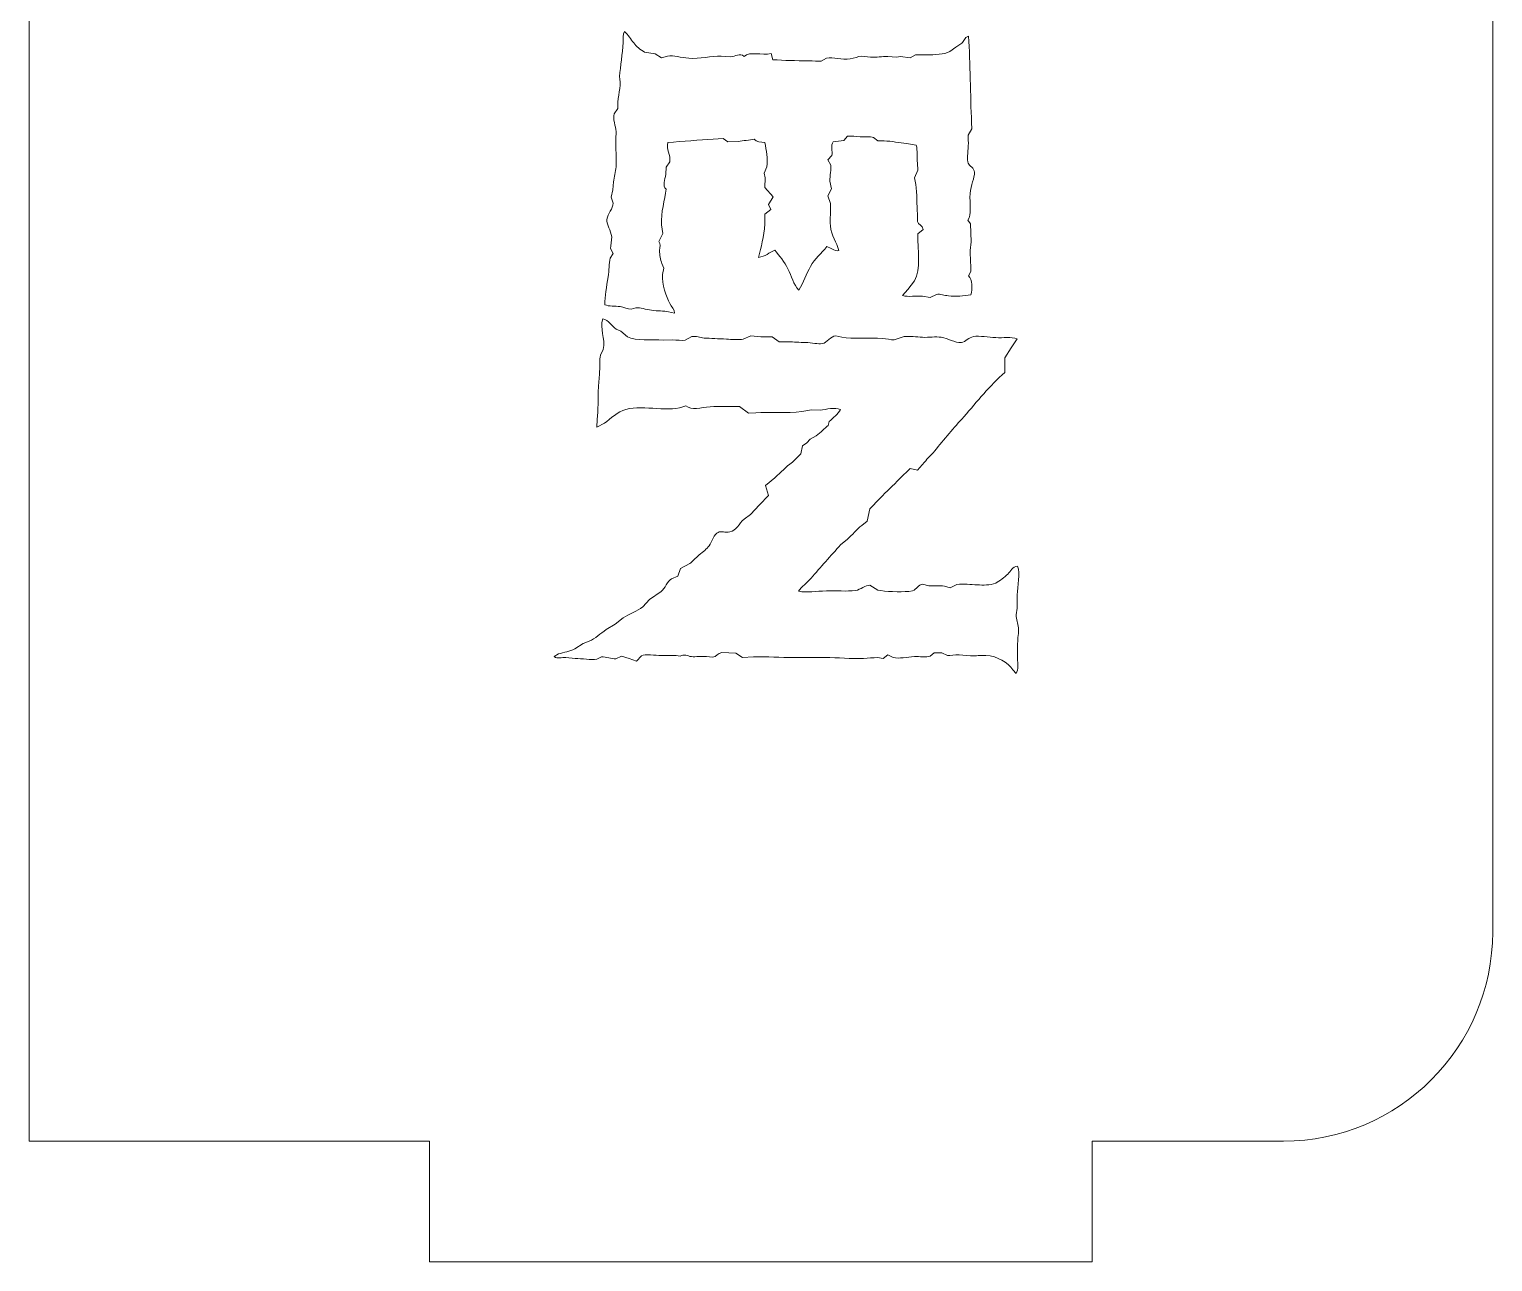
# Model space of a CAD drawing. Header units: millimetres. Extents: x -417 to 423, y -129 to 130.
# Drawn here: x 304.96 to 341.39, y -28.37 to 2.3 of the extents above; entities that cross this region are included whole.
import ezdxf

# ---------------------------------------------------------------- set-up
doc = ezdxf.new("R2010")
doc.units = ezdxf.units.MM
doc.header["$MEASUREMENT"] = 0
doc.layers.add('Camada 1', color=7, linetype='Continuous')

msp = doc.modelspace()

# ---------------------------------------------------------------- linework, layer by layer
at = {"layer": 'Camada 1', "color": 250, "lineweight": 20}
msp.add_open_spline([(314.9249, 43.6383), (314.9249, 43.6383), (304.9633, 43.6383), (304.9633, 43.6383), (304.9633, 43.6383), (304.9633, 43.6383), (304.9633, -25.3617), (304.9633, -25.3617), (304.9633, -25.3617), (304.9633, -25.3617), (304.9633, -25.3713), (304.9633, -25.3713), (304.9633, -25.3713), (304.9633, -25.3713), (314.9233, -25.3715), (314.9233, -25.3715), (314.9233, -25.3715), (314.9233, -25.3715), (314.9249, -28.3711), (314.9249, -28.3711), (314.9249, -28.3711), (314.9249, -28.3711), (331.425, -28.3712), (331.425, -28.3712), (331.425, -28.3712), (331.425, -28.3712), (331.4233, -25.3715), (331.4233, -25.3715), (331.4233, -25.3715), (331.4233, -25.3715), (336.1872, -25.3713), (336.1872, -25.3713), (336.1872, -25.3713), (339.0506, -25.3712), (341.3933, -23.0286), (341.3933, -20.1652), (341.3933, -20.1652), (341.3933, -20.1652), (341.3933, 38.4322), (341.3933, 38.4322), (341.3933, 38.4322), (341.3933, 41.2956), (339.0504, 43.6383), (336.1872, 43.6383), (336.1872, 43.6383), (336.1872, 43.6383), (331.425, 43.6383), (331.425, 43.6383), (331.425, 43.6383), (331.425, 43.6383), (331.4233, 46.6377), (331.4233, 46.6377), (331.4233, 46.6377), (331.4233, 46.6377), (314.9233, 46.6377), (314.9233, 46.6377), (314.9233, 46.6377), (314.9233, 46.6377), (314.9249, 43.6383), (314.9249, 43.6383)], degree=3, knots=[0, 0, 0, 0, 0.0625, 0.0625, 0.0625, 0.0625, 0.125, 0.125, 0.125, 0.125, 0.1875, 0.1875, 0.1875, 0.1875, 0.25, 0.25, 0.25, 0.25, 0.3125, 0.3125, 0.3125, 0.3125, 0.375, 0.375, 0.375, 0.375, 0.4375, 0.4375, 0.4375, 0.4375, 0.5, 0.5, 0.5, 0.5, 0.5625, 0.5625, 0.5625, 0.5625, 0.625, 0.625, 0.625, 0.625, 0.6875, 0.6875, 0.6875, 0.6875, 0.75, 0.75, 0.75, 0.75, 0.8125, 0.8125, 0.8125, 0.8125, 0.875, 0.875, 0.875, 0.875, 1, 1, 1, 1], dxfattribs=at)
at = {"layer": 'Camada 1', "color": 240, "lineweight": 20}
for points, knots in [([(319.6171, 0.4911), (319.6298, 0.7266), (319.7091, 0.9483), (319.6531, 1.1267), (319.6531, 1.1267), (319.6868, 1.3823), (319.728, 1.6917), (319.7449, 1.9745), (319.7449, 1.9745), (319.7491, 2.0695), (319.728, 2.1709), (319.7808, 2.248), (319.7808, 2.248), (319.8812, 2.1709), (319.9276, 2.0516), (320.0089, 1.964), (320.0089, 1.964), (320.0796, 1.8827), (320.1725, 1.7888), (320.2813, 1.737), (320.2813, 1.737), (320.2813, 1.737), (320.5442, 1.6917), (320.5442, 1.6917), (320.5442, 1.6917), (320.5442, 1.6917), (320.7004, 1.5935), (320.7004, 1.5935), (320.7004, 1.5935), (320.7004, 1.5935), (320.8546, 1.6368), (320.8546, 1.6368), (320.8546, 1.6368), (321.0003, 1.6558), (321.1914, 1.5988), (321.3815, 1.5819), (321.3815, 1.5819), (321.6485, 1.5608), (321.9526, 1.6368), (322.1838, 1.6368), (322.1838, 1.6368), (322.1838, 1.6368), (322.4204, 1.621), (322.4204, 1.621), (322.4204, 1.621), (322.5396, 1.6262), (322.6558, 1.7233), (322.7561, 1.6283), (322.7561, 1.6283), (322.9008, 1.7613), (323.1974, 1.6442), (323.4297, 1.7012), (323.4297, 1.7012), (323.4297, 1.7012), (323.4752, 1.546), (323.4752, 1.546), (323.4752, 1.546), (323.756, 1.5259), (324.0421, 1.5196), (324.3588, 1.5196), (324.3588, 1.5196), (324.4761, 1.5196), (324.6113, 1.4995), (324.6788, 1.51), (324.6788, 1.51), (324.6788, 1.51), (324.8055, 1.5818), (324.8055, 1.5818), (324.8055, 1.5818), (324.9764, 1.6177), (325.1949, 1.5385), (325.3966, 1.5659), (325.3966, 1.5659), (325.4991, 1.5786), (325.594, 1.6325), (325.6785, 1.6367), (325.6785, 1.6367), (325.6785, 1.6367), (325.9076, 1.6114), (325.9076, 1.6114), (325.9076, 1.6114), (326.0501, 1.6009), (326.1969, 1.6304), (326.3352, 1.6283), (326.3352, 1.6283), (326.3352, 1.6283), (326.5537, 1.6114), (326.5537, 1.6114), (326.5537, 1.6114), (326.5537, 1.6114), (326.6519, 1.6283), (326.6519, 1.6283), (326.6519, 1.6283), (326.6519, 1.6283), (326.8895, 1.5935), (326.8895, 1.5935), (326.8895, 1.5935), (326.8895, 1.5935), (327.0266, 1.6643), (327.0266, 1.6643), (327.0266, 1.6643), (327.0266, 1.6643), (327.2991, 1.6643), (327.2991, 1.6643), (327.2991, 1.6643), (327.5018, 1.6727), (327.7351, 1.6696), (327.8808, 1.7466), (327.8808, 1.7466), (327.8808, 1.7466), (328.0265, 1.8564), (328.0265, 1.8564), (328.0265, 1.8564), (328.0265, 1.8564), (328.1743, 1.9567), (328.1743, 1.9567), (328.1743, 1.9567), (328.2419, 2.0095), (328.2292, 2.095), (328.3475, 2.1288), (328.3475, 2.1288), (328.3855, 1.4541), (328.3907, 0.6591), (328.4193, -0.0176), (328.4193, -0.0176), (328.4193, -0.0176), (328.4277, -0.1718), (328.4277, -0.1718), (328.4277, -0.1718), (328.4277, -0.1718), (328.338, -0.3365), (328.338, -0.3365), (328.338, -0.3365), (328.3284, -0.402), (328.3456, -0.5054), (328.338, -0.6004), (328.338, -0.6004), (328.3264, -0.7651), (328.3053, -0.9425), (328.338, -1.0323), (328.338, -1.0323), (328.3632, -1.0999), (328.4878, -1.1537), (328.4921, -1.2519), (328.4921, -1.2519), (328.4984, -1.3976), (328.3981, -1.5729), (328.3833, -1.7872), (328.3833, -1.7872), (328.3654, -2.0406), (328.4308, -2.315), (328.3284, -2.4502), (328.3284, -2.4502), (328.3284, -2.4502), (328.3929, -2.5409), (328.3929, -2.5409), (328.3929, -2.5409), (328.3929, -2.5409), (328.4098, -2.9854), (328.4098, -2.9854), (328.4098, -2.9854), (328.4098, -2.9854), (328.3834, -3.2061), (328.3834, -3.2061), (328.3834, -3.2061), (328.3749, -3.4796), (328.4573, -3.7012), (328.3475, -3.8332), (328.3475, -3.8332), (328.4352, -3.9251), (328.4511, -4.1585), (328.4014, -4.3041), (328.4014, -4.3041), (328.2188, -4.339), (328.0309, -4.3517), (327.845, -4.3316), (327.845, -4.3316), (327.7416, -4.3232), (327.6444, -4.2777), (327.5441, -4.2956), (327.5441, -4.2956), (327.5441, -4.2956), (327.39, -4.3696), (327.39, -4.3696), (327.39, -4.3696), (327.39, -4.3696), (327.1999, -4.3411), (327.1999, -4.3411), (327.1999, -4.3411), (327.0362, -4.3284), (326.8557, -4.3664), (326.6984, -4.3232), (326.6984, -4.3232), (326.6984, -4.3232), (326.8356, -4.1712), (326.8356, -4.1712), (326.8356, -4.1712), (326.8356, -4.1712), (326.9992, -3.962), (326.9992, -3.962), (326.9992, -3.962), (327.1596, -3.6643), (327.0812, -3.2092), (327.0804, -2.788), (327.0804, -2.788), (327.0804, -2.788), (327.2177, -2.6782), (327.2177, -2.6782), (327.2177, -2.6782), (327.1987, -2.5811), (327.0942, -2.5631), (327.0719, -2.4787), (327.0719, -2.4787), (327.0719, -2.4787), (327.0719, -2.2876), (327.0719, -2.2876), (327.0719, -2.2876), (327.0561, -2.0849), (327.0645, -1.783), (327.035, -1.5592), (327.035, -1.5592), (327.035, -1.5592), (326.999, -1.3956), (326.999, -1.3956), (326.999, -1.3956), (326.999, -1.3956), (327.0802, -1.2055), (327.0802, -1.2055), (327.0802, -1.2055), (327.0802, -1.2055), (327.0718, -1.0323), (327.0718, -1.0323), (327.0718, -1.0323), (327.0644, -0.8782), (327.076, -0.7188), (327.0443, -0.5826), (327.0443, -0.5826), (327.0443, -0.5826), (326.7983, -0.5372), (326.7983, -0.5372), (326.7983, -0.5372), (326.641, -0.5245), (326.4245, -0.4801), (326.244, -0.4738), (326.244, -0.4738), (326.244, -0.4738), (326.0899, -0.4738), (326.0899, -0.4738), (326.0899, -0.4738), (326.0899, -0.4738), (325.979, -0.3905), (325.979, -0.3905), (325.979, -0.3905), (325.8946, -0.3629), (325.7615, -0.3841), (325.6506, -0.3746), (325.6506, -0.3746), (325.5376, -0.3641), (325.4321, -0.3556), (325.3307, -0.3556), (325.3307, -0.3556), (325.3307, -0.3556), (325.242, -0.4664), (325.242, -0.4664), (325.242, -0.4664), (325.242, -0.4664), (324.977, -0.5012), (324.977, -0.5012), (324.977, -0.5012), (324.9064, -0.5825), (324.9675, -0.7388), (324.9411, -0.838), (324.9411, -0.838), (324.9411, -0.838), (324.8409, -0.9468), (324.8409, -0.9468), (324.8409, -0.9468), (324.8409, -0.9468), (324.9147, -1.0777), (324.9147, -1.0777), (324.9147, -1.0777), (324.9316, -1.1749), (324.8841, -1.3396), (324.8957, -1.4768), (324.8957, -1.4768), (324.8957, -1.4768), (324.9326, -1.6679), (324.9326, -1.6679), (324.9326, -1.6679), (324.9326, -1.6679), (324.8409, -1.841), (324.8409, -1.841), (324.8409, -1.841), (324.8409, -1.841), (324.9052, -2.0332), (324.9052, -2.0332), (324.9052, -2.0332), (324.9252, -2.2147), (324.8873, -2.409), (324.9052, -2.5885), (324.9052, -2.5885), (324.9295, -2.8366), (325.0699, -3.0002), (325.1132, -3.2061), (325.1132, -3.2061), (324.9928, -3.2293), (324.9221, -3.1248), (324.8135, -3.1057), (324.8135, -3.1057), (324.6857, -3.2704), (324.5199, -3.4035), (324.4133, -3.5988), (324.4133, -3.5988), (324.3067, -3.7878), (324.2423, -4.0001), (324.1219, -4.189), (324.1219, -4.189), (323.9836, -4.0497), (323.9435, -3.8376), (323.8495, -3.6602), (323.8495, -3.6602), (323.7598, -3.4901), (323.6384, -3.3297), (323.5202, -3.1956), (323.5202, -3.1956), (323.3807, -3.2526), (323.2826, -3.3529), (323.1126, -3.3772), (323.1126, -3.3772), (323.1126, -3.3772), (323.1654, -3.1787), (323.1654, -3.1787), (323.1654, -3.1787), (323.2266, -2.9328), (323.2867, -2.6362), (323.2751, -2.2962), (323.2751, -2.2962), (323.2751, -2.2962), (323.4198, -2.1789), (323.4198, -2.1789), (323.4198, -2.1789), (323.4198, -2.1789), (323.3658, -2.0608), (323.3658, -2.0608), (323.3658, -2.0608), (323.3658, -2.0608), (323.4841, -1.8686), (323.4841, -1.8686), (323.4841, -1.8686), (323.4841, -1.8686), (323.275, -1.6311), (323.275, -1.6311), (323.275, -1.6311), (323.275, -1.6311), (323.2834, -1.3956), (323.2834, -1.3956), (323.2834, -1.3956), (323.2834, -1.3956), (323.256, -1.2764), (323.256, -1.2764), (323.256, -1.2764), (323.256, -1.2764), (323.3194, -1.1211), (323.3194, -1.1211), (323.3194, -1.1211), (323.3595, -0.9184), (323.3088, -0.7104), (323.2751, -0.5109), (323.2751, -0.5109), (323.1727, -0.4993), (323.0534, -0.5087), (323.0112, -0.4359), (323.0112, -0.4359), (322.8813, -0.4496), (322.7462, -0.4718), (322.611, -0.4908), (322.611, -0.4908), (322.611, -0.4908), (322.3565, -0.5014), (322.3565, -0.5014), (322.3565, -0.5014), (322.3565, -0.5014), (322.2383, -0.419), (322.2383, -0.419), (322.2383, -0.419), (322.2383, -0.419), (321.9838, -0.4285), (321.9838, -0.4285), (321.9838, -0.4285), (321.6482, -0.4539), (321.2279, -0.4919), (320.8626, -0.5109), (320.8626, -0.5109), (320.812, -0.6851), (320.9387, -0.8298), (320.9081, -0.9934), (320.9081, -0.9934), (320.9081, -0.9934), (320.8173, -1.1317), (320.8173, -1.1317), (320.8173, -1.1317), (320.8173, -1.1317), (320.8078, -1.3049), (320.8078, -1.3049), (320.8078, -1.3049), (320.7888, -1.459), (320.7181, -1.5752), (320.8173, -1.6786), (320.8173, -1.6786), (320.7856, -1.9362), (320.6821, -2.2646), (320.7001, -2.5602), (320.7001, -2.5602), (320.7001, -2.5602), (320.7349, -2.7766), (320.7349, -2.7766), (320.7349, -2.7766), (320.7349, -2.7766), (320.6345, -2.9783), (320.6345, -2.9783), (320.6345, -2.9783), (320.6937, -3.048), (320.6569, -3.1072), (320.6536, -3.2064), (320.6536, -3.2064), (320.6515, -3.3056), (320.68, -3.4376), (320.7085, -3.5252), (320.7085, -3.5252), (320.7085, -3.5252), (320.7624, -3.6435), (320.7624, -3.6435), (320.7624, -3.6435), (320.7624, -3.6435), (320.7244, -3.7987), (320.7244, -3.7987), (320.7244, -3.7987), (320.7097, -4.0447), (320.8173, -4.3583), (320.9085, -4.526), (320.9085, -4.526), (320.9517, -4.603), (321.0302, -4.6633), (321.0267, -4.7614), (321.0267, -4.7614), (321.0267, -4.7614), (320.8726, -4.7255), (320.8726, -4.7255), (320.8726, -4.7255), (320.7596, -4.7033), (320.6034, -4.7097), (320.4535, -4.6896), (320.4535, -4.6896), (320.3173, -4.6706), (320.1726, -4.6189), (320.0628, -4.6273), (320.0628, -4.6273), (320.0628, -4.6273), (319.9435, -4.6621), (319.9435, -4.6621), (319.9435, -4.6621), (319.8559, -4.6695), (319.7693, -4.6093), (319.6712, -4.5988), (319.6712, -4.5988), (319.5339, -4.5808), (319.404, -4.5988), (319.2889, -4.5512), (319.2889, -4.5512), (319.2984, -4.3485), (319.3333, -4.1079), (319.3723, -3.8608), (319.3723, -3.8608), (319.3976, -3.6981), (319.3934, -3.5272), (319.4251, -3.3962), (319.4251, -3.3962), (319.4251, -3.3962), (319.498, -3.278), (319.498, -3.278), (319.498, -3.278), (319.498, -3.278), (319.4357, -3.1513), (319.4357, -3.1513), (319.4357, -3.1513), (319.4241, -3.0753), (319.4737, -2.9645), (319.461, -2.8599), (319.461, -2.8599), (319.444, -2.7005), (319.329, -2.5738), (319.3438, -2.4323), (319.3438, -2.4323), (319.3596, -2.2782), (319.4996, -2.1642), (319.4979, -2.0238), (319.4979, -2.0238), (319.4979, -2.0238), (319.4525, -1.8792), (319.4525, -1.8792), (319.4525, -1.8792), (319.4525, -1.8792), (319.4884, -1.6965), (319.4884, -1.6965), (319.4884, -1.6965), (319.4884, -1.6965), (319.5073, -1.4959), (319.5073, -1.4959), (319.5073, -1.4959), (319.521, -1.3733), (319.5622, -1.2456), (319.5718, -1.121), (319.5718, -1.121), (319.5886, -0.9046), (319.5527, -0.6617), (319.5622, -0.4358), (319.5622, -0.4358), (319.5622, -0.4358), (319.5718, -0.2447), (319.5718, -0.2447), (319.5718, -0.2447), (319.5612, -0.1128), (319.4831, 0.0731), (319.5253, 0.1997), (319.5253, 0.1997), (319.5253, 0.1997), (319.6171, 0.3349), (319.6171, 0.3349), (319.6171, 0.3349), (319.6171, 0.3349), (319.6171, 0.4911), (319.6171, 0.4911)], [0, 0, 0, 0, 0.0074627, 0.0074627, 0.0074627, 0.0074627, 0.0149254, 0.0149254, 0.0149254, 0.0149254, 0.0223881, 0.0223881, 0.0223881, 0.0223881, 0.0298507, 0.0298507, 0.0298507, 0.0298507, 0.0373134, 0.0373134, 0.0373134, 0.0373134, 0.0447761, 0.0447761, 0.0447761, 0.0447761, 0.0522388, 0.0522388, 0.0522388, 0.0522388, 0.0597015, 0.0597015, 0.0597015, 0.0597015, 0.0671642, 0.0671642, 0.0671642, 0.0671642, 0.0746269, 0.0746269, 0.0746269, 0.0746269, 0.0820896, 0.0820896, 0.0820896, 0.0820896, 0.0895522, 0.0895522, 0.0895522, 0.0895522, 0.0970149, 0.0970149, 0.0970149, 0.0970149, 0.1044776, 0.1044776, 0.1044776, 0.1044776, 0.1119403, 0.1119403, 0.1119403, 0.1119403, 0.119403, 0.119403, 0.119403, 0.119403, 0.1268657, 0.1268657, 0.1268657, 0.1268657, 0.1343284, 0.1343284, 0.1343284, 0.1343284, 0.141791, 0.141791, 0.141791, 0.141791, 0.1492537, 0.1492537, 0.1492537, 0.1492537, 0.1567164, 0.1567164, 0.1567164, 0.1567164, 0.1641791, 0.1641791, 0.1641791, 0.1641791, 0.1716418, 0.1716418, 0.1716418, 0.1716418, 0.1791045, 0.1791045, 0.1791045, 0.1791045, 0.1865672, 0.1865672, 0.1865672, 0.1865672, 0.1940299, 0.1940299, 0.1940299, 0.1940299, 0.2014925, 0.2014925, 0.2014925, 0.2014925, 0.2089552, 0.2089552, 0.2089552, 0.2089552, 0.2164179, 0.2164179, 0.2164179, 0.2164179, 0.2238806, 0.2238806, 0.2238806, 0.2238806, 0.2313433, 0.2313433, 0.2313433, 0.2313433, 0.238806, 0.238806, 0.238806, 0.238806, 0.2462687, 0.2462687, 0.2462687, 0.2462687, 0.2537313, 0.2537313, 0.2537313, 0.2537313, 0.261194, 0.261194, 0.261194, 0.261194, 0.2686567, 0.2686567, 0.2686567, 0.2686567, 0.2761194, 0.2761194, 0.2761194, 0.2761194, 0.2835821, 0.2835821, 0.2835821, 0.2835821, 0.2910448, 0.2910448, 0.2910448, 0.2910448, 0.2985075, 0.2985075, 0.2985075, 0.2985075, 0.3059701, 0.3059701, 0.3059701, 0.3059701, 0.3134328, 0.3134328, 0.3134328, 0.3134328, 0.3208955, 0.3208955, 0.3208955, 0.3208955, 0.3283582, 0.3283582, 0.3283582, 0.3283582, 0.3358209, 0.3358209, 0.3358209, 0.3358209, 0.3432836, 0.3432836, 0.3432836, 0.3432836, 0.3507463, 0.3507463, 0.3507463, 0.3507463, 0.358209, 0.358209, 0.358209, 0.358209, 0.3656716, 0.3656716, 0.3656716, 0.3656716, 0.3731343, 0.3731343, 0.3731343, 0.3731343, 0.380597, 0.380597, 0.380597, 0.380597, 0.3880597, 0.3880597, 0.3880597, 0.3880597, 0.3955224, 0.3955224, 0.3955224, 0.3955224, 0.4029851, 0.4029851, 0.4029851, 0.4029851, 0.4104478, 0.4104478, 0.4104478, 0.4104478, 0.4179104, 0.4179104, 0.4179104, 0.4179104, 0.4253731, 0.4253731, 0.4253731, 0.4253731, 0.4328358, 0.4328358, 0.4328358, 0.4328358, 0.4402985, 0.4402985, 0.4402985, 0.4402985, 0.4477612, 0.4477612, 0.4477612, 0.4477612, 0.4552239, 0.4552239, 0.4552239, 0.4552239, 0.4626866, 0.4626866, 0.4626866, 0.4626866, 0.4701493, 0.4701493, 0.4701493, 0.4701493, 0.4776119, 0.4776119, 0.4776119, 0.4776119, 0.4850746, 0.4850746, 0.4850746, 0.4850746, 0.4925373, 0.4925373, 0.4925373, 0.4925373, 0.5, 0.5, 0.5, 0.5, 0.5074627, 0.5074627, 0.5074627, 0.5074627, 0.5149254, 0.5149254, 0.5149254, 0.5149254, 0.5223881, 0.5223881, 0.5223881, 0.5223881, 0.5298507, 0.5298507, 0.5298507, 0.5298507, 0.5373134, 0.5373134, 0.5373134, 0.5373134, 0.5447761, 0.5447761, 0.5447761, 0.5447761, 0.5522388, 0.5522388, 0.5522388, 0.5522388, 0.5597015, 0.5597015, 0.5597015, 0.5597015, 0.5671642, 0.5671642, 0.5671642, 0.5671642, 0.5746269, 0.5746269, 0.5746269, 0.5746269, 0.5820896, 0.5820896, 0.5820896, 0.5820896, 0.5895522, 0.5895522, 0.5895522, 0.5895522, 0.5970149, 0.5970149, 0.5970149, 0.5970149, 0.6044776, 0.6044776, 0.6044776, 0.6044776, 0.6119403, 0.6119403, 0.6119403, 0.6119403, 0.619403, 0.619403, 0.619403, 0.619403, 0.6268657, 0.6268657, 0.6268657, 0.6268657, 0.6343284, 0.6343284, 0.6343284, 0.6343284, 0.641791, 0.641791, 0.641791, 0.641791, 0.6492537, 0.6492537, 0.6492537, 0.6492537, 0.6567164, 0.6567164, 0.6567164, 0.6567164, 0.6641791, 0.6641791, 0.6641791, 0.6641791, 0.6716418, 0.6716418, 0.6716418, 0.6716418, 0.6791045, 0.6791045, 0.6791045, 0.6791045, 0.6865672, 0.6865672, 0.6865672, 0.6865672, 0.6940299, 0.6940299, 0.6940299, 0.6940299, 0.7014925, 0.7014925, 0.7014925, 0.7014925, 0.7089552, 0.7089552, 0.7089552, 0.7089552, 0.7164179, 0.7164179, 0.7164179, 0.7164179, 0.7238806, 0.7238806, 0.7238806, 0.7238806, 0.7313433, 0.7313433, 0.7313433, 0.7313433, 0.738806, 0.738806, 0.738806, 0.738806, 0.7462687, 0.7462687, 0.7462687, 0.7462687, 0.7537313, 0.7537313, 0.7537313, 0.7537313, 0.761194, 0.761194, 0.761194, 0.761194, 0.7686567, 0.7686567, 0.7686567, 0.7686567, 0.7761194, 0.7761194, 0.7761194, 0.7761194, 0.7835821, 0.7835821, 0.7835821, 0.7835821, 0.7910448, 0.7910448, 0.7910448, 0.7910448, 0.7985075, 0.7985075, 0.7985075, 0.7985075, 0.8059701, 0.8059701, 0.8059701, 0.8059701, 0.8134328, 0.8134328, 0.8134328, 0.8134328, 0.8208955, 0.8208955, 0.8208955, 0.8208955, 0.8283582, 0.8283582, 0.8283582, 0.8283582, 0.8358209, 0.8358209, 0.8358209, 0.8358209, 0.8432836, 0.8432836, 0.8432836, 0.8432836, 0.8507463, 0.8507463, 0.8507463, 0.8507463, 0.858209, 0.858209, 0.858209, 0.858209, 0.8656716, 0.8656716, 0.8656716, 0.8656716, 0.8731343, 0.8731343, 0.8731343, 0.8731343, 0.880597, 0.880597, 0.880597, 0.880597, 0.8880597, 0.8880597, 0.8880597, 0.8880597, 0.8955224, 0.8955224, 0.8955224, 0.8955224, 0.9029851, 0.9029851, 0.9029851, 0.9029851, 0.9104478, 0.9104478, 0.9104478, 0.9104478, 0.9179104, 0.9179104, 0.9179104, 0.9179104, 0.9253731, 0.9253731, 0.9253731, 0.9253731, 0.9328358, 0.9328358, 0.9328358, 0.9328358, 0.9402985, 0.9402985, 0.9402985, 0.9402985, 0.9477612, 0.9477612, 0.9477612, 0.9477612, 0.9552239, 0.9552239, 0.9552239, 0.9552239, 0.9626866, 0.9626866, 0.9626866, 0.9626866, 0.9701493, 0.9701493, 0.9701493, 0.9701493, 0.9776119, 0.9776119, 0.9776119, 0.9776119, 0.9850746, 0.9850746, 0.9850746, 0.9850746, 1, 1, 1, 1]), ([(319.1792, -5.8108), (319.1792, -5.8108), (319.2531, -5.6651), (319.2531, -5.6651), (319.2531, -5.6651), (319.3102, -5.3906), (319.1508, -5.1404), (319.2437, -4.907), (319.2437, -4.907), (319.3894, -4.9282), (319.4528, -5.0813), (319.5721, -5.1584), (319.5721, -5.1584), (319.5721, -5.1584), (319.6893, -5.2143), (319.6893, -5.2143), (319.6893, -5.2143), (319.6893, -5.2143), (319.8519, -5.3537), (319.8519, -5.3537), (319.8519, -5.3537), (320.0694, -5.4582), (320.4579, -5.4117), (320.7452, -5.4349), (320.7452, -5.4349), (320.7452, -5.4349), (320.9721, -5.4275), (320.9721, -5.4275), (320.9721, -5.4275), (321.0841, -5.4275), (321.2076, -5.4539), (321.291, -5.4349), (321.291, -5.4349), (321.291, -5.4349), (321.4567, -5.3452), (321.4567, -5.3452), (321.4567, -5.3452), (321.5591, -5.3251), (321.6605, -5.3726), (321.7651, -5.3811), (321.7651, -5.3811), (321.9203, -5.3927), (322.1241, -5.3959), (322.3204, -5.4086), (322.3204, -5.4086), (322.4482, -5.416), (322.616, -5.4318), (322.7385, -5.4086), (322.7385, -5.4086), (322.7385, -5.4086), (322.9212, -5.3273), (322.9212, -5.3273), (322.9212, -5.3273), (322.9212, -5.3273), (323.1757, -5.3537), (323.1757, -5.3537), (323.1757, -5.3537), (323.2781, -5.359), (323.3847, -5.3378), (323.4565, -5.3537), (323.4565, -5.3537), (323.4565, -5.3537), (323.6307, -5.473), (323.6307, -5.473), (323.6307, -5.473), (323.6307, -5.473), (323.8598, -5.473), (323.8598, -5.473), (323.8598, -5.473), (323.9876, -5.4783), (324.1386, -5.4909), (324.2864, -5.492), (324.2864, -5.492), (324.4479, -5.4952), (324.5936, -5.5384), (324.7065, -5.5194), (324.7065, -5.5194), (324.8163, -5.4982), (324.9165, -5.3357), (325.0411, -5.3273), (325.0411, -5.3273), (325.0411, -5.3273), (325.1869, -5.3632), (325.1869, -5.3632), (325.1869, -5.3632), (325.4666, -5.4139), (325.8806, -5.3664), (326.2068, -5.3907), (326.2068, -5.3907), (326.3039, -5.398), (326.4085, -5.4329), (326.4897, -5.4276), (326.4897, -5.4276), (326.4897, -5.4276), (326.7452, -5.3452), (326.7452, -5.3452), (326.7452, -5.3452), (326.8772, -5.3273), (327.0451, -5.3579), (327.2003, -5.3631), (327.2003, -5.3631), (327.3608, -5.3705), (327.5265, -5.342), (327.6638, -5.3631), (327.6638, -5.3631), (327.8264, -5.3863), (328.0058, -5.5046), (328.1663, -5.492), (328.1663, -5.492), (328.2697, -5.4846), (328.3564, -5.3621), (328.465, -5.3452), (328.465, -5.3452), (328.6277, -5.3209), (328.8409, -5.3642), (329.0204, -5.3716), (329.0204, -5.3716), (329.2126, -5.3811), (329.3994, -5.3504), (329.5568, -5.4002), (329.5568, -5.4002), (329.5568, -5.4002), (329.4037, -5.6282), (329.4037, -5.6282), (329.4037, -5.6282), (329.4037, -5.6282), (329.2475, -5.8742), (329.2475, -5.8742), (329.2475, -5.8742), (329.2475, -5.8742), (329.2475, -6.2374), (329.2475, -6.2374), (329.2475, -6.2374), (328.8748, -6.5658), (328.5612, -6.9606), (328.2287, -7.3387), (328.2287, -7.3387), (327.9806, -7.6195), (327.7356, -7.895), (327.4991, -8.1939), (327.4991, -8.1939), (327.421, -8.292), (327.3323, -8.3766), (327.2447, -8.4684), (327.2447, -8.4684), (327.2447, -8.4684), (327.0726, -8.6669), (327.0726, -8.6669), (327.0726, -8.6669), (327.0726, -8.6669), (326.8899, -8.631), (326.8899, -8.631), (326.8899, -8.631), (326.8899, -8.631), (326.6355, -8.8759), (326.6355, -8.8759), (326.6355, -8.8759), (326.4623, -9.0733), (326.3113, -9.1852), (326.1361, -9.3763), (326.1361, -9.3763), (326.1361, -9.3763), (325.888, -9.6286), (325.888, -9.6286), (325.888, -9.6286), (325.888, -9.6286), (325.8246, -9.9432), (325.8246, -9.9432), (325.8246, -9.9432), (325.8246, -9.9432), (325.6874, -10.0446), (325.6874, -10.0446), (325.6874, -10.0446), (325.5639, -10.1428), (325.4425, -10.2895), (325.3316, -10.3898), (325.3316, -10.3898), (325.3316, -10.3898), (325.1606, -10.5324), (325.1606, -10.5324), (325.1606, -10.5324), (324.9167, -10.7953), (324.6581, -11.0878), (324.4237, -11.3611), (324.4237, -11.3611), (324.3223, -11.4793), (324.1914, -11.5607), (324.1144, -11.6831), (324.1144, -11.6831), (324.316, -11.7264), (324.5567, -11.6831), (324.8059, -11.6736), (324.8059, -11.6736), (325.0507, -11.6641), (325.3094, -11.6947), (325.5343, -11.6641), (325.5343, -11.6641), (325.6516, -11.6482), (325.7814, -11.5258), (325.888, -11.5363), (325.888, -11.5363), (325.888, -11.5363), (326.0907, -11.6535), (326.0907, -11.6535), (326.0907, -11.6535), (326.2554, -11.6989), (326.645, -11.702), (326.8551, -11.6904), (326.8551, -11.6904), (326.8551, -11.6904), (326.9532, -11.6735), (326.9532, -11.6735), (326.9532, -11.6735), (327.0493, -11.6408), (327.0979, -11.5183), (327.2003, -11.5077), (327.2003, -11.5077), (327.2003, -11.5077), (327.3545, -11.5468), (327.3545, -11.5468), (327.3545, -11.5468), (327.4611, -11.5595), (327.6226, -11.531), (327.745, -11.5553), (327.745, -11.5553), (327.745, -11.5553), (327.8907, -11.6006), (327.8907, -11.6006), (327.8907, -11.6006), (327.8907, -11.6006), (328.0554, -11.5173), (328.0554, -11.5173), (328.0554, -11.5173), (328.2191, -11.4824), (328.4007, -11.5236), (328.557, -11.5258), (328.557, -11.5258), (328.708, -11.5289), (328.88, -11.5436), (329.0204, -11.4793), (329.0204, -11.4793), (329.1281, -11.4328), (329.2358, -11.3293), (329.3213, -11.2555), (329.3213, -11.2555), (329.3973, -11.1847), (329.427, -11.0707), (329.5662, -11.0633), (329.5662, -11.0633), (329.637, -11.2322), (329.5628, -11.5616), (329.5567, -11.7717), (329.5567, -11.7717), (329.5533, -11.8848), (329.5634, -11.9977), (329.5567, -12.1011), (329.5567, -12.1011), (329.5567, -12.1011), (329.5283, -12.27), (329.5283, -12.27), (329.5283, -12.27), (329.5291, -12.3798), (329.5747, -12.4875), (329.5853, -12.592), (329.5853, -12.592), (329.5958, -12.7219), (329.5672, -12.8507), (329.5662, -12.9816), (329.5662, -12.9816), (329.5654, -13.1083), (329.5671, -13.2372), (329.5662, -13.3659), (329.5662, -13.3659), (329.5654, -13.4853), (329.5938, -13.6224), (329.5277, -13.7294), (329.5277, -13.7294), (329.5277, -13.7294), (329.4485, -13.6397), (329.4485, -13.6397), (329.4485, -13.6397), (329.3187, -13.4549), (329.0727, -13.3029), (328.775, -13.2807), (328.775, -13.2807), (328.6535, -13.2733), (328.5236, -13.2944), (328.3927, -13.2912), (328.3927, -13.2912), (328.3927, -13.2912), (328.1098, -13.2648), (328.1098, -13.2648), (328.1098, -13.2648), (328.0064, -13.2659), (327.8986, -13.2944), (327.8173, -13.2807), (327.8173, -13.2807), (327.8173, -13.2807), (327.6811, -13.2162), (327.6811, -13.2162), (327.6811, -13.2162), (327.6811, -13.2162), (327.49, -13.2162), (327.49, -13.2162), (327.49, -13.2162), (327.49, -13.2162), (327.3897, -13.2987), (327.3897, -13.2987), (327.3897, -13.2987), (327.2926, -13.3398), (327.1237, -13.3018), (326.9991, -13.3103), (326.9991, -13.3103), (326.8112, -13.3198), (326.6201, -13.3662), (326.4712, -13.3367), (326.4712, -13.3367), (326.4712, -13.3367), (326.335, -13.2649), (326.335, -13.2649), (326.335, -13.2649), (326.335, -13.2649), (326.2157, -13.3578), (326.2157, -13.3578), (326.2157, -13.3578), (326.2157, -13.3578), (326.0805, -13.3367), (326.0805, -13.3367), (326.0805, -13.3367), (325.8504, -13.3367), (325.6128, -13.3746), (325.3689, -13.3578), (325.3689, -13.3578), (324.7597, -13.3103), (324.0271, -13.3473), (323.3746, -13.3188), (323.3746, -13.3188), (323.2479, -13.3156), (323.1139, -13.3166), (322.9924, -13.3188), (322.9924, -13.3188), (322.9924, -13.3188), (322.72, -13.3367), (322.72, -13.3367), (322.72, -13.3367), (322.72, -13.3367), (322.548, -13.2269), (322.548, -13.2269), (322.548, -13.2269), (322.548, -13.2269), (322.2017, -13.209), (322.2017, -13.209), (322.2017, -13.209), (322.0993, -13.2227), (322.076, -13.3156), (321.9736, -13.3283), (321.9736, -13.3283), (321.9736, -13.3283), (321.8194, -13.3103), (321.8194, -13.3103), (321.8194, -13.3103), (321.697, -13.2987), (321.5513, -13.3199), (321.4467, -13.3103), (321.4467, -13.3103), (321.3495, -13.2987), (321.2577, -13.2386), (321.1638, -13.2987), (321.1638, -13.2987), (321.0445, -13.2702), (320.884, -13.2808), (320.7004, -13.2808), (320.7004, -13.2808), (320.5441, -13.2808), (320.2991, -13.2449), (320.1999, -13.2914), (320.1999, -13.2914), (320.1999, -13.2914), (320.0806, -13.4202), (320.0806, -13.4202), (320.0806, -13.4202), (320.0806, -13.4202), (319.8979, -13.3579), (319.8979, -13.3579), (319.8979, -13.3579), (319.8979, -13.3579), (319.7068, -13.2987), (319.7068, -13.2987), (319.7068, -13.2987), (319.7068, -13.2987), (319.5622, -13.3662), (319.5622, -13.3662), (319.5622, -13.3662), (319.4525, -13.3768), (319.3289, -13.3019), (319.2074, -13.3188), (319.2074, -13.3188), (319.2074, -13.3188), (319.0892, -13.3746), (319.0892, -13.3746), (319.0892, -13.3746), (318.9478, -13.4), (318.725, -13.3577), (318.5508, -13.3577), (318.5508, -13.3577), (318.5508, -13.3577), (318.3238, -13.3366), (318.3238, -13.3366), (318.3238, -13.3366), (318.2214, -13.3218), (318.1126, -13.3725), (318.0324, -13.3102), (318.0324, -13.3102), (318.0324, -13.3102), (318.1412, -13.2436), (318.1412, -13.2436), (318.1412, -13.2436), (318.2647, -13.2046), (318.4283, -13.1782), (318.5413, -13.117), (318.5413, -13.117), (318.5413, -13.117), (318.7504, -12.9818), (318.7504, -12.9818), (318.7504, -12.9818), (318.7504, -12.9818), (318.9046, -12.93), (318.9046, -12.93), (318.9046, -12.93), (319.0481, -12.8625), (319.1833, -12.7358), (319.3257, -12.6375), (319.3257, -12.6375), (319.3257, -12.6375), (319.5443, -12.5004), (319.5443, -12.5004), (319.5443, -12.5004), (319.5443, -12.5004), (319.7449, -12.3441), (319.7449, -12.3441), (319.7449, -12.3441), (319.9001, -12.246), (320.0965, -12.1805), (320.2369, -12.0738), (320.2369, -12.0738), (320.2369, -12.0738), (320.3995, -11.8901), (320.3995, -11.8901), (320.3995, -11.8901), (320.3995, -11.8901), (320.6909, -11.6906), (320.6909, -11.6906), (320.6909, -11.6906), (320.7881, -11.6103), (320.8545, -11.4309), (320.9538, -11.3707), (320.9538, -11.3707), (320.9538, -11.3707), (321.108, -11.3073), (321.108, -11.3073), (321.108, -11.3073), (321.108, -11.3073), (321.1713, -11.1172), (321.1713, -11.1172), (321.1713, -11.1172), (321.1713, -11.1172), (321.4089, -10.9894), (321.4089, -10.9894), (321.4089, -10.9894), (321.4659, -10.9535), (321.5419, -10.8554), (321.6379, -10.7814), (321.6379, -10.7814), (321.7414, -10.7023), (321.827, -10.6304), (321.884, -10.5524), (321.884, -10.5524), (321.959, -10.4446), (322.0138, -10.2599), (322.1099, -10.2177), (322.1099, -10.2177), (322.1859, -10.1839), (322.2872, -10.2293), (322.4023, -10.2081), (322.4023, -10.2081), (322.5565, -10.1786), (322.6347, -10.0023), (322.756, -9.8882), (322.756, -9.8882), (322.756, -9.8882), (322.9207, -9.7763), (322.9207, -9.7763), (322.9207, -9.7763), (322.9207, -9.7763), (323.1392, -9.5292), (323.1392, -9.5292), (323.1392, -9.5292), (323.1392, -9.5292), (323.3662, -9.3033), (323.3662, -9.3033), (323.3662, -9.3033), (323.3662, -9.3033), (323.2923, -9.0489), (323.2923, -9.0489), (323.2923, -9.0489), (323.2923, -9.0489), (323.5204, -8.8588), (323.5204, -8.8588), (323.5204, -8.8588), (323.6915, -8.7131), (323.7812, -8.6022), (323.9586, -8.4682), (323.9586, -8.4682), (323.9586, -8.4682), (324.1686, -8.2654), (324.1686, -8.2654), (324.1686, -8.2654), (324.1686, -8.2654), (324.2141, -8.067), (324.2141, -8.067), (324.2141, -8.067), (324.2141, -8.067), (324.3229, -7.9931), (324.3229, -7.9931), (324.3229, -7.9931), (324.3229, -7.9931), (324.4041, -7.9013), (324.4041, -7.9013), (324.4041, -7.9013), (324.4041, -7.9013), (324.5498, -7.8179), (324.5498, -7.8179), (324.5498, -7.8179), (324.6754, -7.7314), (324.7524, -7.6236), (324.8507, -7.556), (324.8507, -7.556), (324.8507, -7.556), (324.877, -7.4568), (324.877, -7.4568), (324.877, -7.4568), (324.9762, -7.3618), (325.0966, -7.2879), (325.1599, -7.158), (325.1599, -7.158), (325.0058, -7.0989), (324.8052, -7.158), (324.6501, -7.1749), (324.6501, -7.1749), (324.6501, -7.1749), (324.4326, -7.1654), (324.4326, -7.1654), (324.4326, -7.1654), (324.4326, -7.1654), (324.1951, -7.2108), (324.1951, -7.2108), (324.1951, -7.2108), (323.8234, -7.2593), (323.3811, -7.2245), (323.0474, -7.2403), (323.0474, -7.2403), (323.0474, -7.2403), (322.8658, -7.2477), (322.8658, -7.2477), (322.8658, -7.2477), (322.8658, -7.2477), (322.6472, -7.0841), (322.6472, -7.0841), (322.6472, -7.0841), (322.4128, -7.0893), (322.1563, -7.0778), (321.9103, -7.0936), (321.9103, -7.0936), (321.6706, -7.1084), (321.4532, -7.1929), (321.3085, -7.0662), (321.3085, -7.0662), (320.9105, -7.2541), (320.2749, -7.0324), (319.8177, -7.158), (319.8177, -7.158), (319.6087, -7.213), (319.4355, -7.3819), (319.2793, -7.5022), (319.2793, -7.5022), (319.2793, -7.5022), (319.0892, -7.6025), (319.0892, -7.6025), (319.0892, -7.6025), (319.0892, -7.6025), (319.0969, -7.4114), (319.0969, -7.4114), (319.0969, -7.4114), (319.1358, -7.1781), (319.1138, -6.8866), (319.1328, -6.6006), (319.1328, -6.6006), (319.1423, -6.475), (319.155, -6.3409), (319.1602, -6.211), (319.1602, -6.211), (319.1697, -6.0695), (319.1507, -5.9227), (319.1792, -5.8108)], [0, 0, 0, 0, 0.0065789, 0.0065789, 0.0065789, 0.0065789, 0.0131579, 0.0131579, 0.0131579, 0.0131579, 0.0197368, 0.0197368, 0.0197368, 0.0197368, 0.0263158, 0.0263158, 0.0263158, 0.0263158, 0.0328947, 0.0328947, 0.0328947, 0.0328947, 0.0394737, 0.0394737, 0.0394737, 0.0394737, 0.0460526, 0.0460526, 0.0460526, 0.0460526, 0.0526316, 0.0526316, 0.0526316, 0.0526316, 0.0592105, 0.0592105, 0.0592105, 0.0592105, 0.0657895, 0.0657895, 0.0657895, 0.0657895, 0.0723684, 0.0723684, 0.0723684, 0.0723684, 0.0789474, 0.0789474, 0.0789474, 0.0789474, 0.0855263, 0.0855263, 0.0855263, 0.0855263, 0.0921053, 0.0921053, 0.0921053, 0.0921053, 0.0986842, 0.0986842, 0.0986842, 0.0986842, 0.1052632, 0.1052632, 0.1052632, 0.1052632, 0.1118421, 0.1118421, 0.1118421, 0.1118421, 0.1184211, 0.1184211, 0.1184211, 0.1184211, 0.125, 0.125, 0.125, 0.125, 0.1315789, 0.1315789, 0.1315789, 0.1315789, 0.1381579, 0.1381579, 0.1381579, 0.1381579, 0.1447368, 0.1447368, 0.1447368, 0.1447368, 0.1513158, 0.1513158, 0.1513158, 0.1513158, 0.1578947, 0.1578947, 0.1578947, 0.1578947, 0.1644737, 0.1644737, 0.1644737, 0.1644737, 0.1710526, 0.1710526, 0.1710526, 0.1710526, 0.1776316, 0.1776316, 0.1776316, 0.1776316, 0.1842105, 0.1842105, 0.1842105, 0.1842105, 0.1907895, 0.1907895, 0.1907895, 0.1907895, 0.1973684, 0.1973684, 0.1973684, 0.1973684, 0.2039474, 0.2039474, 0.2039474, 0.2039474, 0.2105263, 0.2105263, 0.2105263, 0.2105263, 0.2171053, 0.2171053, 0.2171053, 0.2171053, 0.2236842, 0.2236842, 0.2236842, 0.2236842, 0.2302632, 0.2302632, 0.2302632, 0.2302632, 0.2368421, 0.2368421, 0.2368421, 0.2368421, 0.2434211, 0.2434211, 0.2434211, 0.2434211, 0.25, 0.25, 0.25, 0.25, 0.2565789, 0.2565789, 0.2565789, 0.2565789, 0.2631579, 0.2631579, 0.2631579, 0.2631579, 0.2697368, 0.2697368, 0.2697368, 0.2697368, 0.2763158, 0.2763158, 0.2763158, 0.2763158, 0.2828947, 0.2828947, 0.2828947, 0.2828947, 0.2894737, 0.2894737, 0.2894737, 0.2894737, 0.2960526, 0.2960526, 0.2960526, 0.2960526, 0.3026316, 0.3026316, 0.3026316, 0.3026316, 0.3092105, 0.3092105, 0.3092105, 0.3092105, 0.3157895, 0.3157895, 0.3157895, 0.3157895, 0.3223684, 0.3223684, 0.3223684, 0.3223684, 0.3289474, 0.3289474, 0.3289474, 0.3289474, 0.3355263, 0.3355263, 0.3355263, 0.3355263, 0.3421053, 0.3421053, 0.3421053, 0.3421053, 0.3486842, 0.3486842, 0.3486842, 0.3486842, 0.3552632, 0.3552632, 0.3552632, 0.3552632, 0.3618421, 0.3618421, 0.3618421, 0.3618421, 0.3684211, 0.3684211, 0.3684211, 0.3684211, 0.375, 0.375, 0.375, 0.375, 0.3815789, 0.3815789, 0.3815789, 0.3815789, 0.3881579, 0.3881579, 0.3881579, 0.3881579, 0.3947368, 0.3947368, 0.3947368, 0.3947368, 0.4013158, 0.4013158, 0.4013158, 0.4013158, 0.4078947, 0.4078947, 0.4078947, 0.4078947, 0.4144737, 0.4144737, 0.4144737, 0.4144737, 0.4210526, 0.4210526, 0.4210526, 0.4210526, 0.4276316, 0.4276316, 0.4276316, 0.4276316, 0.4342105, 0.4342105, 0.4342105, 0.4342105, 0.4407895, 0.4407895, 0.4407895, 0.4407895, 0.4473684, 0.4473684, 0.4473684, 0.4473684, 0.4539474, 0.4539474, 0.4539474, 0.4539474, 0.4605263, 0.4605263, 0.4605263, 0.4605263, 0.4671053, 0.4671053, 0.4671053, 0.4671053, 0.4736842, 0.4736842, 0.4736842, 0.4736842, 0.4802632, 0.4802632, 0.4802632, 0.4802632, 0.4868421, 0.4868421, 0.4868421, 0.4868421, 0.4934211, 0.4934211, 0.4934211, 0.4934211, 0.5, 0.5, 0.5, 0.5, 0.5065789, 0.5065789, 0.5065789, 0.5065789, 0.5131579, 0.5131579, 0.5131579, 0.5131579, 0.5197368, 0.5197368, 0.5197368, 0.5197368, 0.5263158, 0.5263158, 0.5263158, 0.5263158, 0.5328947, 0.5328947, 0.5328947, 0.5328947, 0.5394737, 0.5394737, 0.5394737, 0.5394737, 0.5460526, 0.5460526, 0.5460526, 0.5460526, 0.5526316, 0.5526316, 0.5526316, 0.5526316, 0.5592105, 0.5592105, 0.5592105, 0.5592105, 0.5657895, 0.5657895, 0.5657895, 0.5657895, 0.5723684, 0.5723684, 0.5723684, 0.5723684, 0.5789474, 0.5789474, 0.5789474, 0.5789474, 0.5855263, 0.5855263, 0.5855263, 0.5855263, 0.5921053, 0.5921053, 0.5921053, 0.5921053, 0.5986842, 0.5986842, 0.5986842, 0.5986842, 0.6052632, 0.6052632, 0.6052632, 0.6052632, 0.6118421, 0.6118421, 0.6118421, 0.6118421, 0.6184211, 0.6184211, 0.6184211, 0.6184211, 0.625, 0.625, 0.625, 0.625, 0.6315789, 0.6315789, 0.6315789, 0.6315789, 0.6381579, 0.6381579, 0.6381579, 0.6381579, 0.6447368, 0.6447368, 0.6447368, 0.6447368, 0.6513158, 0.6513158, 0.6513158, 0.6513158, 0.6578947, 0.6578947, 0.6578947, 0.6578947, 0.6644737, 0.6644737, 0.6644737, 0.6644737, 0.6710526, 0.6710526, 0.6710526, 0.6710526, 0.6776316, 0.6776316, 0.6776316, 0.6776316, 0.6842105, 0.6842105, 0.6842105, 0.6842105, 0.6907895, 0.6907895, 0.6907895, 0.6907895, 0.6973684, 0.6973684, 0.6973684, 0.6973684, 0.7039474, 0.7039474, 0.7039474, 0.7039474, 0.7105263, 0.7105263, 0.7105263, 0.7105263, 0.7171053, 0.7171053, 0.7171053, 0.7171053, 0.7236842, 0.7236842, 0.7236842, 0.7236842, 0.7302632, 0.7302632, 0.7302632, 0.7302632, 0.7368421, 0.7368421, 0.7368421, 0.7368421, 0.7434211, 0.7434211, 0.7434211, 0.7434211, 0.75, 0.75, 0.75, 0.75, 0.7565789, 0.7565789, 0.7565789, 0.7565789, 0.7631579, 0.7631579, 0.7631579, 0.7631579, 0.7697368, 0.7697368, 0.7697368, 0.7697368, 0.7763158, 0.7763158, 0.7763158, 0.7763158, 0.7828947, 0.7828947, 0.7828947, 0.7828947, 0.7894737, 0.7894737, 0.7894737, 0.7894737, 0.7960526, 0.7960526, 0.7960526, 0.7960526, 0.8026316, 0.8026316, 0.8026316, 0.8026316, 0.8092105, 0.8092105, 0.8092105, 0.8092105, 0.8157895, 0.8157895, 0.8157895, 0.8157895, 0.8223684, 0.8223684, 0.8223684, 0.8223684, 0.8289474, 0.8289474, 0.8289474, 0.8289474, 0.8355263, 0.8355263, 0.8355263, 0.8355263, 0.8421053, 0.8421053, 0.8421053, 0.8421053, 0.8486842, 0.8486842, 0.8486842, 0.8486842, 0.8552632, 0.8552632, 0.8552632, 0.8552632, 0.8618421, 0.8618421, 0.8618421, 0.8618421, 0.8684211, 0.8684211, 0.8684211, 0.8684211, 0.875, 0.875, 0.875, 0.875, 0.8815789, 0.8815789, 0.8815789, 0.8815789, 0.8881579, 0.8881579, 0.8881579, 0.8881579, 0.8947368, 0.8947368, 0.8947368, 0.8947368, 0.9013158, 0.9013158, 0.9013158, 0.9013158, 0.9078947, 0.9078947, 0.9078947, 0.9078947, 0.9144737, 0.9144737, 0.9144737, 0.9144737, 0.9210526, 0.9210526, 0.9210526, 0.9210526, 0.9276316, 0.9276316, 0.9276316, 0.9276316, 0.9342105, 0.9342105, 0.9342105, 0.9342105, 0.9407895, 0.9407895, 0.9407895, 0.9407895, 0.9473684, 0.9473684, 0.9473684, 0.9473684, 0.9539474, 0.9539474, 0.9539474, 0.9539474, 0.9605263, 0.9605263, 0.9605263, 0.9605263, 0.9671053, 0.9671053, 0.9671053, 0.9671053, 0.9736842, 0.9736842, 0.9736842, 0.9736842, 0.9802632, 0.9802632, 0.9802632, 0.9802632, 0.9868421, 0.9868421, 0.9868421, 0.9868421, 1, 1, 1, 1])]:
    msp.add_open_spline(points, degree=3, knots=knots, dxfattribs=at)

doc.saveas('drawing.dxf')
